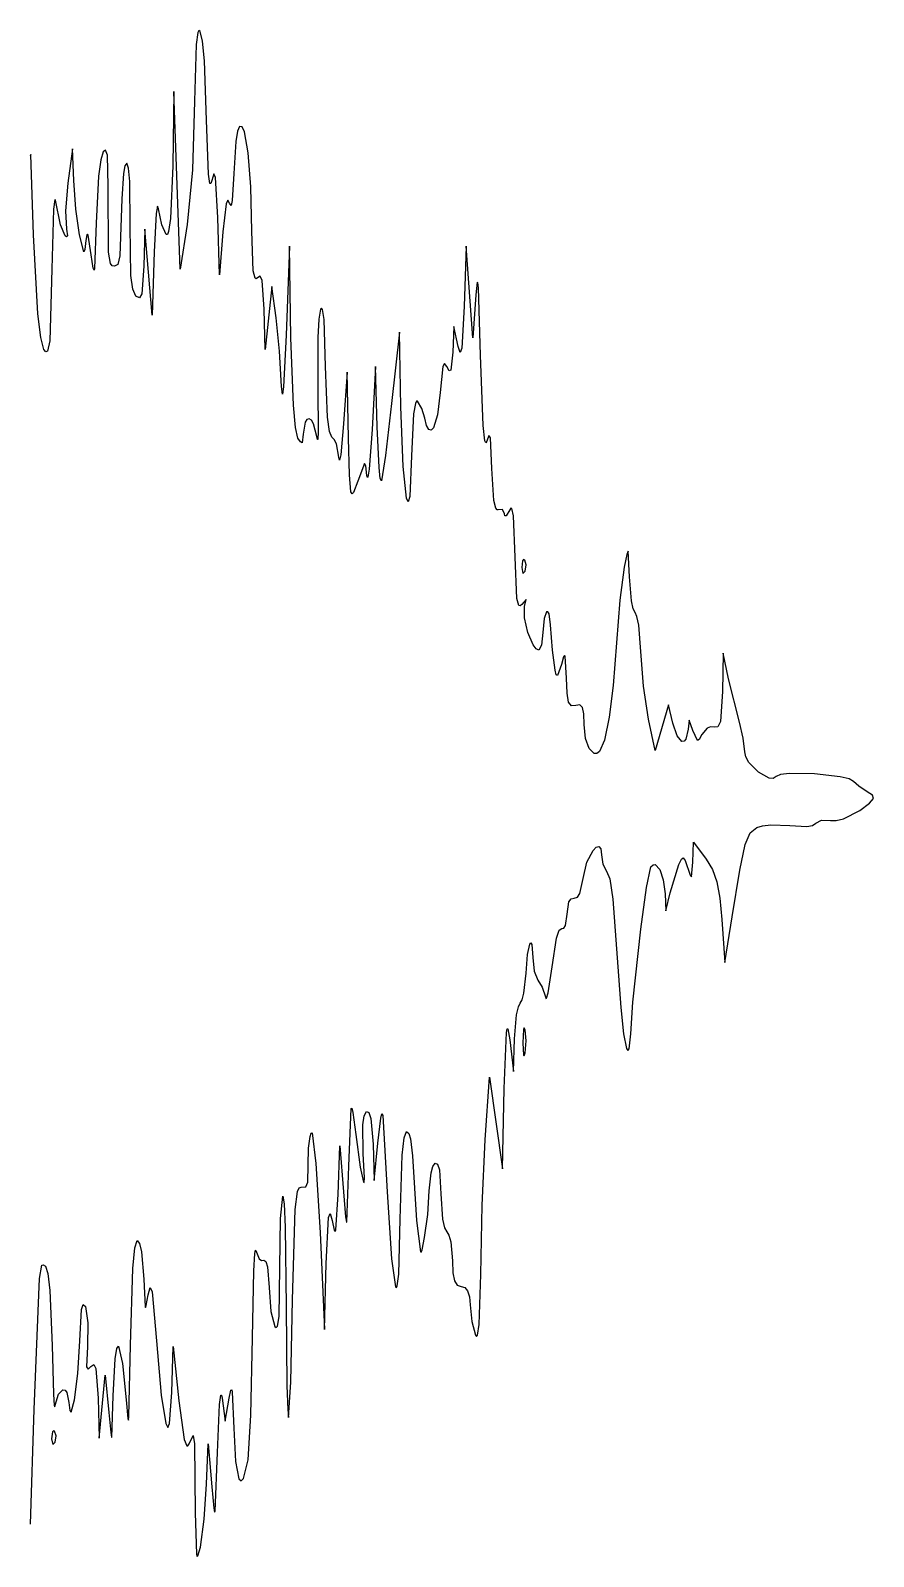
# Model space of a CAD drawing. Header units: metres. Extents: x -207 to 207, y -56 to 56.
# Drawn here: x 155.5 to 207.3, y -51.4 to 42.5 of the extents above; entities that cross this region are included whole.
import ezdxf

# ---------------------------------------------------------------- set-up
doc = ezdxf.new("R2010")
doc.units = ezdxf.units.M

msp = doc.modelspace()

# ---------------------------------------------------------------- linework, layer by layer
for p, q in [((165.752, 42.4296), (165.644, 41.6947)), ((165.822, 42.5455), (165.752, 42.4296)), ((165.903, 42.495), (165.822, 42.5455)), ((166.039, 41.8998), (165.903, 42.495)), ((165.644, 41.6947), (165.555, 38.1879)), ((166.159, 40.6705), (166.039, 41.8998)), ((166.296, 37.027), (166.159, 40.6705)), ((164.287, 38.7908), (164.213, 34.2224)), ((164.668, 27.8547), (164.287, 38.7908)), ((165.555, 38.1879), (165.422, 33.9649)), ((166.403, 33.7106), (166.296, 37.027)), ((168.325, 36.6452), (168.203, 36.3577)), ((168.481, 36.6075), (168.325, 36.6452)), ((168.095, 35.7147), (167.971, 33.743)), ((168.203, 36.3577), (168.095, 35.7147)), ((168.624, 36.3087), (168.481, 36.6075)), ((168.863, 35.0102), (168.624, 36.3087)), ((155.469, 34.905), (155.446, 34.8135)), ((155.65, 29.9714), (155.469, 34.905)), ((158.049, 35.2631), (157.764, 33.1464)), ((158.116, 33.3228), (158.049, 35.2631)), ((159.92, 35.0867), (159.777, 34.575)), ((160.081, 35.1808), (159.92, 35.0867)), ((160.186, 34.8781), (160.081, 35.1808)), ((160.242, 32.97), (160.186, 34.8781)), ((169.022, 32.9146), (168.863, 35.0102)), ((159.777, 34.575), (159.65, 33.573)), ((161.269, 34.2072), (161.172, 33.7334)), ((161.382, 34.3811), (161.269, 34.2072)), ((161.487, 34.0752), (161.382, 34.3811)), ((161.562, 33.2424), (161.487, 34.0752)), ((164.213, 34.2224), (164.071, 30.9713)), ((165.422, 33.9649), (165.109, 30.6032)), ((157.764, 33.1464), (157.621, 31.4442)), ((158.248, 31.5379), (158.116, 33.3228)), ((159.65, 33.573), (159.5, 30.677)), ((160.266, 28.9067), (160.242, 32.97)), ((161.172, 33.7334), (161.069, 32.1763)), ((161.594, 30.5046), (161.562, 33.2424)), ((166.495, 33.1328), (166.403, 33.7106)), ((166.549, 33.1296), (166.495, 33.1328)), ((166.608, 33.3228), (166.549, 33.1296)), ((166.735, 33.7154), (166.608, 33.3228)), ((166.835, 33.495), (166.735, 33.7154)), ((166.978, 31.0297), (166.835, 33.495)), ((167.971, 33.743), (167.875, 32.0858)), ((169.083, 30.1868), (169.022, 32.9146)), ((156.956, 32.14), (156.871, 31.5405)), ((157.004, 32.1052), (156.956, 32.14)), ((157.307, 30.5833), (157.004, 32.1052)), ((161.069, 32.1763), (160.964, 28.684)), ((167.609, 32.1119), (167.503, 31.8756)), ((167.713, 31.9117), (167.609, 32.1119)), ((167.875, 32.0858), (167.798, 31.7833)), ((156.871, 31.5405), (156.767, 27.8547)), ((157.621, 31.4442), (157.678, 30.3242)), ((158.474, 29.9714), (158.248, 31.5379)), ((163.201, 31.291), (163.073, 28.9131)), ((163.273, 31.7321), (163.201, 31.291)), ((163.338, 31.5589), (163.273, 31.7321)), ((163.537, 30.5884), (163.338, 31.5589)), ((167.088, 27.502), (166.978, 31.0297)), ((167.503, 31.8756), (167.295, 30.1478)), ((167.798, 31.7833), (167.713, 31.9117)), ((157.582, 29.898), (157.307, 30.5833)), ((157.678, 30.3242), (157.732, 29.908)), ((159.5, 30.677), (159.404, 27.8976)), ((161.642, 27.4673), (161.594, 30.5046)), ((162.502, 30.3242), (162.438, 28.0488)), ((162.953, 25.0325), (162.502, 30.3242)), ((163.811, 29.989), (163.537, 30.5884)), ((163.953, 30.1669), (163.884, 29.996)), ((164.071, 30.9713), (163.953, 30.1669)), ((165.109, 30.6032), (164.668, 27.8547)), ((167.295, 30.1478), (167.088, 27.502)), ((169.17, 27.7507), (169.083, 30.1868)), ((155.909, 25.0971), (155.65, 29.9714)), ((157.681, 29.8452), (157.582, 29.898)), ((157.732, 29.908), (157.681, 29.8452)), ((158.738, 28.9219), (158.474, 29.9714)), ((158.864, 29.6186), (158.803, 29.0657)), ((158.922, 29.9738), (158.864, 29.6186)), ((158.957, 30.0089), (158.922, 29.9738)), ((158.996, 29.9482), (158.957, 30.0089)), ((159.2, 28.7367), (158.996, 29.9482)), ((163.884, 29.996), (163.811, 29.989)), ((171.399, 29.2658), (171.194, 23.7978)), ((171.478, 23.6214), (171.399, 29.2658)), ((182.26, 29.2658), (182.149, 25.5617)), ((182.689, 23.6214), (182.26, 29.2658)), ((158.803, 29.0657), (158.738, 28.9219)), ((159.323, 27.9091), (159.2, 28.7367)), ((160.39, 28.2051), (160.266, 28.9067)), ((160.489, 28.069), (160.39, 28.2051)), ((160.964, 28.684), (160.836, 28.1464)), ((163.073, 28.9131), (162.953, 25.0325)), ((156.767, 27.8547), (156.637, 23.4411)), ((159.368, 27.7958), (159.323, 27.9091)), ((159.404, 27.8976), (159.368, 27.7958)), ((160.617, 28.0311), (160.489, 28.069)), ((160.836, 28.1464), (160.617, 28.0311)), ((161.762, 26.6234), (161.642, 27.4673)), ((162.438, 28.0488), (162.3, 26.3311)), ((169.278, 27.2938), (169.17, 27.7507)), ((169.348, 27.2495), (169.278, 27.2938)), ((169.43, 27.3256), (169.348, 27.2495)), ((169.589, 27.4246), (169.43, 27.3256)), ((169.707, 27.1482), (169.589, 27.4246)), ((161.947, 26.2007), (161.762, 26.6234)), ((162.3, 26.3311), (162.158, 26.0977)), ((169.835, 25.3853), (169.707, 27.1482)), ((170.314, 26.7964), (169.898, 22.9158)), ((170.574, 24.8561), (170.314, 26.7964)), ((182.955, 27.053), (182.869, 26.2672)), ((182.995, 27.022), (182.955, 27.053)), ((183.032, 26.7062), (182.995, 27.022)), ((183.16, 22.5631), (183.032, 26.7062)), ((162.158, 26.0977), (161.947, 26.2007)), ((169.898, 22.9158), (169.835, 25.3853)), ((173.306, 25.3853), (173.203, 24.7773)), ((173.37, 25.4624), (173.306, 25.3853)), ((173.427, 25.3769), (173.37, 25.4624)), ((173.524, 24.7477), (173.427, 25.3769)), ((182.149, 25.5617), (182.004, 22.9824)), ((182.869, 26.2672), (182.689, 23.6214)), ((156.083, 23.6396), (155.909, 25.0971)), ((170.781, 22.8122), (170.574, 24.8561)), ((173.203, 24.7773), (173.136, 23.6434)), ((173.62, 21.8609), (173.524, 24.7477)), ((156.279, 22.9158), (156.083, 23.6396)), ((171.194, 23.7978), (171.027, 20.6096)), ((171.635, 19.4796), (171.478, 23.6214)), ((173.136, 23.6434), (173.134, 20.4464)), ((178.162, 23.9742), (177.684, 19.5847)), ((178.248, 19.3881), (178.162, 23.9742)), ((181.518, 24.327), (181.446, 22.7395)), ((181.778, 23.0922), (181.518, 24.327)), ((156.399, 22.7737), (156.279, 22.9158)), ((156.496, 22.7965), (156.399, 22.7737)), ((156.637, 23.4411), (156.496, 22.7965)), ((170.913, 20.6228), (170.781, 22.8122)), ((181.446, 22.7395), (181.328, 21.6409)), ((181.904, 22.7218), (181.778, 23.0922)), ((182.004, 22.9824), (181.904, 22.7218)), ((183.315, 18.2402), (183.16, 22.5631)), ((173.736, 18.7513), (173.62, 21.8609)), ((176.699, 21.8575), (176.486, 17.977)), ((176.797, 18.1534), (176.699, 21.8575)), ((180.829, 21.8648), (180.666, 20.27)), ((180.941, 22.0512), (180.829, 21.8648)), ((181.082, 21.8575), (180.941, 22.0512)), ((181.226, 21.597), (181.082, 21.8575)), ((181.328, 21.6409), (181.226, 21.597)), ((174.941, 21.5047), (174.722, 18.3297)), ((175.035, 17.4478), (174.941, 21.5047)), ((170.959, 20.1639), (170.913, 20.6228)), ((171.027, 20.6096), (170.959, 20.1639)), ((173.134, 20.4464), (173.167, 17.8474)), ((179.205, 19.7273), (179.141, 19.5946)), ((179.274, 19.7232), (179.205, 19.7273)), ((180.666, 20.27), (180.507, 18.8903)), ((171.761, 18.0986), (171.635, 19.4796)), ((177.684, 19.5847), (177.3, 16.375)), ((178.39, 15.7158), (178.248, 19.3881)), ((179.032, 18.9505), (178.914, 16.3718)), ((179.141, 19.5946), (179.032, 18.9505)), ((179.536, 19.2793), (179.274, 19.7232)), ((179.72, 18.6825), (179.536, 19.2793)), ((180.507, 18.8903), (180.252, 18.0903)), ((171.9, 17.4478), (171.761, 18.0986)), ((172.357, 18.4332), (172.247, 17.6916)), ((172.47, 18.6035), (172.357, 18.4332)), ((172.603, 18.6433), (172.47, 18.6035)), ((172.744, 18.5549), (172.603, 18.6433)), ((172.88, 18.3405), (172.744, 18.5549)), ((173.083, 17.5434), (172.88, 18.3405)), ((173.855, 17.8602), (173.736, 18.7513)), ((174.006, 17.51), (173.855, 17.8602)), ((174.722, 18.3297), (174.547, 16.4155)), ((176.486, 17.977), (176.304, 15.5472)), ((176.911, 15.6469), (176.797, 18.1534)), ((179.834, 18.2251), (179.72, 18.6825)), ((179.967, 17.9834), (179.834, 18.2251)), ((180.109, 17.9431), (179.967, 17.9834)), ((180.252, 18.0903), (180.109, 17.9431)), ((183.423, 17.2897), (183.315, 18.2402)), ((172.071, 17.216), (171.9, 17.4478)), ((172.176, 17.1727), (172.071, 17.216)), ((172.247, 17.6916), (172.176, 17.1727)), ((173.114, 17.3625), (173.083, 17.5434)), ((173.139, 17.3609), (173.114, 17.3625)), ((173.167, 17.8474), (173.139, 17.3609)), ((174.152, 17.3748), (174.006, 17.51)), ((174.282, 17.0964), (174.152, 17.3748)), ((174.436, 16.2719), (174.282, 17.0964)), ((175.098, 15.2007), (175.035, 17.4478)), ((183.481, 17.1581), (183.423, 17.2897)), ((183.541, 17.2714), (183.481, 17.1581)), ((183.669, 17.6173), (183.541, 17.2714)), ((183.76, 17.4708), (183.669, 17.6173)), ((183.853, 15.5749), (183.76, 17.4708)), ((174.479, 16.0886), (174.436, 16.2719)), ((174.547, 16.4155), (174.479, 16.0886)), ((177.3, 16.375), (177.05, 14.8222)), ((178.914, 16.3718), (178.801, 13.8556)), ((175.181, 14.1563), (175.098, 15.2007)), ((176.014, 15.8998), (175.594, 14.802)), ((176.097, 15.7413), (176.014, 15.8998)), ((176.166, 15.1547), (176.097, 15.7413)), ((176.192, 15.0213), (176.166, 15.1547)), ((176.224, 15.05), (176.192, 15.0213)), ((176.304, 15.5472), (176.224, 15.05)), ((176.982, 14.9696), (176.911, 15.6469)), ((178.6, 13.7543), (178.39, 15.7158)), ((183.976, 13.6035), (183.853, 15.5749)), ((175.245, 14.0168), (175.181, 14.1563)), ((175.331, 14.0961), (175.245, 14.0168)), ((175.594, 14.802), (175.331, 14.0961)), ((177.05, 14.8222), (176.982, 14.9696)), ((178.706, 13.5251), (178.6, 13.7543)), ((178.801, 13.8556), (178.706, 13.5251)), ((184.095, 13.1322), (183.976, 13.6035)), ((184.167, 13.0364), (184.095, 13.1322)), ((184.247, 13.0381), (184.167, 13.0364)), ((184.503, 13.0564), (184.247, 13.0381)), ((184.625, 12.7943), (184.503, 13.0564)), ((184.658, 12.6707), (184.625, 12.7943)), ((184.731, 12.6754), (184.658, 12.6707)), ((184.953, 13.0381), (184.731, 12.6754)), ((185.023, 13.1436), (184.953, 13.0381)), ((185.085, 13.1154), (185.023, 13.1436)), ((185.186, 12.6636), (185.085, 13.1154)), ((185.394, 7.58582), (185.186, 12.6636)), ((192.248, 10.4865), (192.156, 10.2895)), ((192.32, 8.91376), (192.248, 10.4865)), ((185.729, 9.89581), (185.686, 9.48088)), ((185.686, 9.48088), (185.757, 9.11467)), ((185.791, 9.97331), (185.729, 9.89581)), ((185.872, 9.94391), (185.791, 9.97331)), ((185.968, 9.65736), (185.872, 9.94391)), ((185.899, 9.26775), (185.968, 9.65736)), ((191.987, 9.51028), (191.724, 7.4774)), ((192.156, 10.2895), (191.987, 9.51028)), ((185.757, 9.11467), (185.899, 9.26775)), ((192.437, 7.44145), (192.32, 8.91376)), ((185.516, 7.15114), (185.394, 7.58582)), ((185.963, 7.51779), (185.697, 7.21724)), ((185.86, 7.07986), (185.963, 7.51779)), ((185.599, 7.12563), (185.516, 7.15114)), ((185.697, 7.21724), (185.599, 7.12563)), ((185.85, 6.38669), (185.86, 7.07986)), ((187.223, 6.75667), (187.076, 6.35095)), ((187.301, 6.76927), (187.223, 6.75667)), ((187.372, 6.64471), (187.301, 6.76927)), ((187.46, 5.95312), (187.372, 6.64471)), ((191.724, 7.4774), (191.323, 2.22876)), ((192.541, 6.95125), (192.437, 7.44145)), ((192.661, 6.72093), (192.541, 6.95125)), ((192.781, 6.47411), (192.661, 6.72093)), ((186.065, 5.49419), (185.85, 6.38669)), ((187.076, 6.35095), (186.993, 5.48958)), ((187.576, 4.39502), (187.46, 5.95312)), ((192.889, 5.93893), (192.781, 6.47411)), ((193.017, 4.31886), (192.889, 5.93893)), ((186.4, 4.7233), (186.065, 5.49419)), ((186.58, 4.48376), (186.4, 4.7233)), ((186.908, 4.71654), (186.749, 4.39502)), ((186.993, 5.48958), (186.908, 4.71654)), ((186.749, 4.39502), (186.58, 4.48376)), ((187.756, 3.16029), (187.576, 4.39502)), ((188.267, 3.98679), (188.128, 3.51306)), ((188.317, 4.06647), (188.267, 3.98679)), ((188.355, 4.0343), (188.317, 4.06647)), ((188.439, 2.68158), (188.355, 4.0343)), ((193.177, 2.18321), (193.017, 4.31886)), ((198.09, 4.21863), (198.048, 1.84845)), ((198.417, 2.63112), (198.09, 4.21863)), ((187.818, 2.87524), (187.756, 3.16029)), ((187.894, 2.83272), (187.818, 2.87524)), ((188.128, 3.51306), (187.894, 2.83272)), ((188.482, 1.75171), (188.439, 2.68158)), ((191.323, 2.22876), (191.077, 0.27722)), ((193.483, 0.16168), (193.177, 2.18321)), ((199.081, -0.03973), (198.417, 2.63112)), ((188.577, 1.20496), (188.482, 1.75171)), ((188.745, 0.97482), (188.577, 1.20496)), ((189.01, 0.99481), (188.745, 0.97482)), ((189.267, 1.03021), (189.01, 0.99481)), ((189.43, 0.87181), (189.267, 1.03021)), ((194.727, 1.04362), (193.892, -1.77858)), ((194.983, -0.10289), (194.727, 1.04362)), ((198.048, 1.84845), (197.914, 0.00763)), ((189.514, 0.48086), (189.43, 0.87181)), ((189.539, -0.18133), (189.514, 0.48086)), ((191.077, 0.27722), (190.786, -1.13051)), ((193.892, -1.77858), (193.483, 0.16168)), ((195.992, 0.10095), (195.924, -0.45566)), ((196.228, -0.54385), (195.992, 0.10095)), ((197.914, 0.00763), (197.759, -0.31624)), ((189.621, -1.03592), (189.539, -0.18133)), ((195.246, -0.87772), (194.983, -0.10289)), ((195.544, -1.2146), (195.246, -0.87772)), ((195.924, -0.45566), (195.796, -1.08382)), ((196.497, -1.16965), (196.228, -0.54385)), ((196.768, -0.78816), (196.616, -1.09735)), ((197.101, -0.39235), (196.768, -0.78816)), ((197.313, -0.31438), (197.101, -0.39235)), ((197.522, -0.33612), (197.313, -0.31438)), ((197.759, -0.31624), (197.522, -0.33612)), ((199.318, -1.01875), (199.081, -0.03973)), ((189.837, -1.65411), (189.621, -1.03592)), ((190.137, -1.95103), (189.837, -1.65411)), ((190.475, -1.84186), (190.304, -1.95251)), ((190.786, -1.13051), (190.475, -1.84186)), ((195.68, -1.20952), (195.544, -1.2146)), ((195.796, -1.08382), (195.68, -1.20952)), ((196.616, -1.09735), (196.497, -1.16965)), ((199.416, -1.85124), (199.318, -1.01875)), ((199.486, -2.17137), (199.416, -1.85124)), ((190.304, -1.95251), (190.137, -1.95103)), ((199.672, -2.50702), (199.486, -2.17137)), ((200.259, -3.11949), (199.672, -2.50702)), ((200.909, -3.47795), (200.259, -3.11949)), ((201.173, -3.49609), (200.909, -3.47795)), ((201.353, -3.37172), (201.173, -3.49609)), ((201.615, -3.25508), (201.353, -3.37172)), ((202.158, -3.19447), (201.615, -3.25508)), ((203.714, -3.21765), (202.158, -3.19447)), ((205.278, -3.39378), (203.714, -3.21765)), ((205.831, -3.52437), (205.278, -3.39378)), ((206.107, -3.6754), (205.831, -3.52437)), ((206.433, -3.97862), (206.107, -3.6754)), ((206.952, -4.31427), (206.433, -3.97862)), ((207.281, -4.53098), (206.952, -4.31427)), ((207.336, -4.74013), (207.281, -4.53098)), ((205.501, -5.98328), (206.494, -5.46719)), ((206.494, -5.46719), (207.085, -5.02458)), ((207.085, -5.02458), (207.336, -4.74013)), ((199.742, -6.84387), (200.15, -6.52621)), ((200.15, -6.52621), (200.513, -6.4077)), ((200.513, -6.4077), (201.017, -6.34375)), ((201.017, -6.34375), (202.183, -6.39662)), ((202.183, -6.39662), (203.234, -6.45363)), ((203.234, -6.45363), (203.591, -6.38625)), ((203.591, -6.38625), (203.782, -6.25941)), ((203.782, -6.25941), (204.14, -6.05963)), ((204.14, -6.05963), (204.691, -6.08157)), ((204.691, -6.08157), (205.049, -6.09283)), ((205.049, -6.09283), (205.501, -5.98328)), ((196.217, -8.65775), (196.264, -7.42302)), ((196.264, -7.42302), (197.046, -8.46936)), ((199.437, -7.56218), (199.742, -6.84387)), ((189.696, -8.65646), (190.077, -7.92535)), ((190.077, -7.92535), (190.271, -7.73238)), ((190.271, -7.73238), (190.437, -7.69305)), ((190.437, -7.69305), (190.553, -7.83635)), ((190.553, -7.83635), (190.597, -8.19121)), ((190.597, -8.19121), (190.69, -8.76863)), ((195.512, -8.45833), (195.632, -8.37756)), ((195.632, -8.37756), (195.75, -8.55664)), ((199.109, -9.13322), (199.437, -7.56218)), ((189.47, -9.65474), (189.696, -8.65646)), ((190.69, -8.76863), (190.915, -9.20454)), ((190.915, -9.20454), (191.111, -9.67458)), ((193.37, -10.209), (193.641, -8.93748)), ((193.641, -8.93748), (193.769, -8.80708)), ((193.769, -8.80708), (193.906, -8.80083)), ((193.906, -8.80083), (194.178, -9.10556)), ((194.178, -9.10556), (194.398, -9.74139)), ((194.814, -10.5478), (195.356, -8.78395)), ((195.356, -8.78395), (195.512, -8.45833)), ((195.75, -8.55664), (196.049, -9.45314)), ((196.136, -9.55814), (196.217, -8.65775)), ((197.046, -8.46936), (197.427, -9.09921)), ((197.427, -9.09921), (197.697, -9.86536)), ((198.634, -12.0091), (199.109, -9.13322)), ((189.273, -10.5817), (189.47, -9.65474)), ((191.111, -9.67458), (191.291, -10.9266)), ((193.028, -12.7675), (193.37, -10.209)), ((194.398, -9.74139), (194.508, -10.598)), ((196.049, -9.45314), (196.136, -9.55814)), ((197.697, -9.86536), (197.882, -10.8596)), ((188.48, -11.8536), (188.597, -11.0842)), ((188.597, -11.0842), (188.736, -10.8992)), ((188.736, -10.8992), (188.921, -10.8626)), ((188.921, -10.8626), (189.113, -10.8104)), ((189.113, -10.8104), (189.273, -10.5817)), ((191.291, -10.9266), (191.796, -17.5992)), ((194.508, -10.598), (194.55, -11.6564)), ((194.55, -11.6564), (194.814, -10.5478)), ((197.882, -10.8596), (198.005, -12.1735)), ((188.383, -12.5557), (188.48, -11.8536)), ((198.005, -12.1735), (198.182, -14.8314)), ((198.182, -14.8314), (198.634, -12.0091)), ((187.837, -13.3242), (187.999, -12.8457)), ((187.999, -12.8457), (188.15, -12.7283)), ((188.15, -12.7283), (188.278, -12.7225)), ((188.278, -12.7225), (188.383, -12.5557)), ((192.534, -17.2589), (193.028, -12.7675)), ((186.051, -14.3283), (186.187, -13.6921)), ((186.187, -13.6921), (186.254, -13.6121)), ((186.254, -13.6121), (186.31, -13.7132)), ((186.31, -13.7132), (186.364, -14.5256)), ((187.552, -15.0888), (187.837, -13.3242)), ((185.958, -15.4877), (186.051, -14.3283)), ((186.364, -14.5256), (186.457, -15.3632)), ((185.827, -16.7182), (185.958, -15.4877)), ((186.457, -15.3632), (186.682, -15.9073)), ((186.682, -15.9073), (186.949, -16.3513)), ((187.322, -16.6929), (187.552, -15.0888)), ((185.72, -17.1342), (185.827, -16.7182)), ((186.949, -16.3513), (187.143, -16.948)), ((187.219, -17.0196), (187.322, -16.6929)), ((185.375, -18.055), (185.481, -17.5657)), ((185.481, -17.5657), (185.6, -17.3365)), ((185.6, -17.3365), (185.72, -17.1342)), ((187.143, -16.948), (187.177, -17.0374)), ((187.177, -17.0374), (187.219, -17.0196)), ((191.796, -17.5992), (191.955, -19.2271)), ((192.406, -19.2117), (192.534, -17.2589)), ((185.248, -19.5265), (185.375, -18.055)), ((184.613, -22.5925), (184.744, -19.1297)), ((184.744, -19.1297), (184.786, -18.9025)), ((184.786, -18.9025), (184.834, -18.9108)), ((184.834, -18.9108), (184.953, -19.5939)), ((184.953, -19.5939), (185.19, -21.5341)), ((185.19, -21.5341), (185.248, -19.5265)), ((185.789, -18.9538), (185.747, -19.7703)), ((185.839, -18.8456), (185.789, -18.9538)), ((185.901, -18.9724), (185.839, -18.8456)), ((185.969, -19.6399), (185.901, -18.9724)), ((185.908, -20.3835), (185.969, -19.6399)), ((191.955, -19.2271), (192.139, -20.1166)), ((192.305, -20.1505), (192.406, -19.2117)), ((185.747, -19.7703), (185.797, -20.5325)), ((185.797, -20.5325), (185.848, -20.582)), ((185.848, -20.582), (185.908, -20.3835)), ((192.139, -20.1166), (192.227, -20.2478)), ((192.227, -20.2478), (192.305, -20.1505)), ((183.444, -25.7341), (183.7, -21.8869)), ((183.7, -21.8869), (184.511, -27.5314)), ((184.511, -27.5314), (184.613, -22.5925)), ((175.055, -27.355), (175.189, -23.8241)), ((175.189, -23.8241), (175.234, -23.7972)), ((175.234, -23.7972), (175.293, -24.0681)), ((175.293, -24.0681), (175.472, -25.4147)), ((175.912, -24.8179), (175.991, -24.2686)), ((175.991, -24.2686), (176.126, -24.008)), ((176.126, -24.008), (176.282, -24.0632)), ((176.282, -24.0632), (176.407, -24.4279)), ((176.839, -25.9439), (177.014, -24.4125)), ((177.014, -24.4125), (177.081, -24.1458)), ((177.081, -24.1458), (177.14, -24.2498)), ((177.14, -24.2498), (177.413, -28.9425)), ((172.675, -25.5285), (172.735, -25.3408)), ((172.735, -25.3408), (172.798, -25.3138)), ((172.798, -25.3138), (173.018, -27.1982)), ((175.938, -26.5865), (175.912, -24.8179)), ((176.407, -24.4279), (176.547, -26.0112)), ((178.453, -25.6109), (178.603, -25.2383)), ((178.603, -25.2383), (178.74, -25.3566)), ((178.74, -25.3566), (178.853, -25.6787)), ((172.515, -28.3494), (172.571, -26.2657)), ((172.571, -26.2657), (172.675, -25.5285)), ((174.384, -29.1189), (174.499, -26.1203)), ((174.499, -26.1203), (174.722, -28.9425)), ((175.472, -25.4147), (175.752, -27.4297)), ((176.547, -26.0112), (176.608, -28.2369)), ((176.608, -28.2369), (176.839, -25.9439)), ((178.335, -26.6803), (178.453, -25.6109)), ((178.853, -25.6787), (178.958, -26.7376)), ((183.257, -29.7564), (183.444, -25.7341)), ((173.018, -27.1982), (173.274, -31.4579)), ((176.012, -28.0832), (175.938, -26.5865)), ((178.214, -30.6182), (178.335, -26.6803)), ((178.958, -26.7376), (179.205, -30.7064)), ((180.228, -27.3799), (180.366, -27.1786)), ((180.366, -27.1786), (180.514, -27.232)), ((180.514, -27.232), (180.625, -27.5814)), ((174.93, -30.8179), (175.055, -27.355)), ((175.752, -27.4297), (175.941, -28.3417)), ((175.993, -28.363), (176.012, -28.0832)), ((179.993, -28.8751), (180.111, -27.7669)), ((180.111, -27.7669), (180.228, -27.3799)), ((180.625, -27.5814), (180.719, -29.0772)), ((171.747, -30.0417), (171.895, -28.9192)), ((171.895, -28.9192), (171.991, -28.6894)), ((171.991, -28.6894), (172.105, -28.6494)), ((172.105, -28.6494), (172.403, -28.6294)), ((172.403, -28.6294), (172.515, -28.3494)), ((174.243, -31.2907), (174.384, -29.1189)), ((174.722, -28.9425), (174.852, -30.4766)), ((175.941, -28.3417), (175.993, -28.363)), ((177.413, -28.9425), (177.664, -33.0668)), ((179.902, -30.3338), (179.993, -28.8751)), ((180.719, -29.0772), (180.823, -30.6362)), ((170.84, -30.5911), (170.98, -29.2159)), ((170.98, -29.2159), (171.063, -29.6846)), ((171.063, -29.6846), (171.131, -31.1196)), ((171.583, -35.591), (171.747, -30.0417)), ((183.164, -34.0244), (183.257, -29.7564)), ((170.807, -33.5962), (170.84, -30.5911)), ((173.661, -33.3522), (173.798, -30.5318)), ((173.798, -30.5318), (173.894, -30.2684)), ((173.894, -30.2684), (174.016, -30.7064)), ((174.016, -30.7064), (174.149, -31.3058)), ((174.852, -30.4766), (174.896, -30.8052)), ((174.896, -30.8052), (174.93, -30.8179)), ((178.116, -34.0106), (178.214, -30.6182)), ((179.205, -30.7064), (179.452, -32.6358)), ((179.711, -31.7647), (179.902, -30.3338)), ((180.823, -30.6362), (180.935, -31.1602)), ((171.131, -31.1196), (171.194, -35.998)), ((173.274, -31.4579), (173.557, -37.4091)), ((174.149, -31.3058), (174.2, -31.3797)), ((174.2, -31.3797), (174.243, -31.2907)), ((179.559, -32.5063), (179.711, -31.7647)), ((180.935, -31.1602), (181.072, -31.4119)), ((181.072, -31.4119), (181.209, -31.6202)), ((181.209, -31.6202), (181.321, -32.0261)), ((161.747, -33.654), (161.87, -32.3822)), ((161.87, -32.3822), (162.022, -31.9411)), ((162.022, -31.9411), (162.163, -32.1277)), ((162.163, -32.1277), (162.286, -32.6371)), ((162.286, -32.6371), (162.425, -34.3223)), ((169.204, -33.8129), (169.264, -32.7406)), ((169.264, -32.7406), (169.295, -32.5292)), ((169.295, -32.5292), (169.327, -32.5637)), ((169.327, -32.5637), (169.532, -33.0685)), ((179.452, -32.6358), (179.502, -32.653)), ((179.502, -32.653), (179.559, -32.5063)), ((181.321, -32.0261), (181.425, -33.1966)), ((156.005, -34.2806), (156.147, -33.4656)), ((156.147, -33.4656), (156.247, -33.4467)), ((156.247, -33.4467), (156.378, -33.5286)), ((156.378, -33.5286), (156.522, -33.9681)), ((161.608, -38.3793), (161.747, -33.654)), ((169.122, -37.9383), (169.204, -33.8129)), ((169.532, -33.0685), (169.669, -33.1758)), ((169.669, -33.1758), (169.808, -33.1602)), ((169.808, -33.1602), (169.938, -33.2236)), ((169.938, -33.2236), (170.043, -33.5544)), ((170.043, -33.5544), (170.141, -34.8307)), ((170.753, -36.6266), (170.807, -33.5962)), ((173.557, -37.4091), (173.661, -33.3522)), ((177.664, -33.0668), (177.915, -34.7915)), ((181.425, -33.1966), (181.452, -33.9297)), ((155.689, -42.348), (156.005, -34.2806)), ((156.522, -33.9681), (156.645, -35.013)), ((162.425, -34.3223), (162.507, -36.0321)), ((177.972, -34.8353), (178.025, -34.7209)), ((178.025, -34.7209), (178.116, -34.0106)), ((181.452, -33.9297), (181.543, -34.414)), ((181.543, -34.414), (181.706, -34.6813)), ((181.706, -34.6813), (181.954, -34.7633)), ((183.066, -37.1146), (183.164, -34.0244)), ((156.645, -35.013), (156.783, -38.4001)), ((162.585, -35.9419), (162.707, -35.2925)), ((162.707, -35.2925), (162.832, -34.8272)), ((162.832, -34.8272), (162.948, -35.0926)), ((162.948, -35.0926), (163.211, -38.1147)), ((170.141, -34.8307), (170.248, -36.3089)), ((171.475, -40.6537), (171.583, -35.591)), ((177.915, -34.7915), (177.972, -34.8353)), ((181.954, -34.7633), (182.189, -34.8338)), ((182.189, -34.8338), (182.359, -35.0467)), ((182.359, -35.0467), (182.465, -35.4046)), ((182.465, -35.4046), (182.508, -35.9098)), ((158.484, -38.1147), (158.602, -36.1872)), ((158.602, -36.1872), (158.704, -35.8725)), ((158.704, -35.8725), (158.833, -35.998)), ((158.833, -35.998), (158.988, -37.0145)), ((162.507, -36.0321), (162.541, -36.0602)), ((162.541, -36.0602), (162.585, -35.9419)), ((170.248, -36.3089), (170.497, -37.2328)), ((170.652, -37.2215), (170.753, -36.6266)), ((171.194, -35.998), (171.238, -40.8958)), ((182.508, -35.9098), (182.614, -36.9268)), ((158.988, -37.0145), (158.955, -38.4675)), ((170.497, -37.2328), (170.581, -37.2987)), ((170.581, -37.2987), (170.652, -37.2215)), ((182.614, -36.9268), (182.836, -37.7619)), ((182.966, -37.7615), (183.066, -37.1146)), ((156.783, -38.4001), (156.864, -41.4016)), ((158.368, -40.1256), (158.484, -38.1147)), ((158.955, -38.4675), (158.909, -39.7239)), ((160.768, -38.5965), (160.875, -38.4365)), ((160.875, -38.4365), (161.122, -39.5208)), ((161.517, -42.7799), (161.608, -38.3793)), ((163.211, -38.1147), (163.492, -41.4616)), ((164.162, -41.2897), (164.24, -38.4675)), ((164.24, -38.4675), (164.59, -41.8189)), ((169.021, -42.687), (169.122, -37.9383)), ((182.836, -37.7619), (182.904, -37.8448)), ((182.904, -37.8448), (182.966, -37.7615)), ((160.55, -41.4955), (160.671, -39.2266)), ((160.671, -39.2266), (160.768, -38.5965)), ((158.164, -41.7485), (158.368, -40.1256)), ((158.909, -39.7239), (158.997, -39.8595)), ((158.997, -39.8595), (159.165, -39.7022)), ((159.165, -39.7022), (159.347, -39.576)), ((159.347, -39.576), (159.475, -39.8261)), ((159.475, -39.8261), (159.612, -41.6425)), ((159.683, -44.1119), (160.049, -40.2314)), ((160.049, -40.2314), (160.269, -42.5244)), ((161.122, -39.5208), (161.344, -41.7585)), ((157.182, -41.4068), (157.451, -41.1386)), ((157.451, -41.1386), (157.583, -41.164)), ((157.583, -41.164), (157.696, -41.2988)), ((157.696, -41.2988), (157.824, -41.9071)), ((164.016, -43.2128), (164.162, -41.2897)), ((167.68, -41.6425), (167.795, -41.1499)), ((167.795, -41.1499), (167.84, -41.1303)), ((167.84, -41.1303), (167.877, -41.2683)), ((167.877, -41.2683), (167.969, -43.4946)), ((171.238, -40.8958), (171.285, -42.3518)), ((171.343, -42.8462), (171.475, -40.6537)), ((156.864, -41.4016), (156.922, -42.0929)), ((156.922, -42.0929), (156.952, -42.1833)), ((156.952, -42.1833), (156.983, -42.0835)), ((156.983, -42.0835), (157.182, -41.4068)), ((157.824, -41.9071), (157.874, -42.4036)), ((157.954, -42.5027), (158.164, -41.7485)), ((159.612, -41.6425), (159.683, -44.1119)), ((160.468, -44.0728), (160.55, -41.4955)), ((161.344, -41.7585), (161.444, -42.902)), ((163.492, -41.4616), (163.777, -43.2155)), ((164.59, -41.8189), (164.924, -44.1806)), ((166.957, -44.9939), (167.096, -42.0449)), ((167.096, -42.0449), (167.18, -41.4704)), ((167.18, -41.4704), (167.221, -41.4562)), ((167.221, -41.4562), (167.26, -41.6425)), ((167.26, -41.6425), (167.441, -43.0536)), ((167.441, -43.0536), (167.68, -41.6425)), ((155.449, -49.4036), (155.689, -42.348)), ((157.874, -42.4036), (157.954, -42.5027)), ((160.269, -42.5244), (160.395, -43.769)), ((161.444, -42.902), (161.483, -43.0048)), ((161.483, -43.0048), (161.517, -42.7799)), ((168.851, -45.4348), (169.021, -42.687)), ((171.285, -42.3518), (171.343, -42.8462)), ((156.801, -43.7264), (156.758, -44.1413)), ((156.758, -44.1413), (156.829, -44.5076)), ((156.863, -43.6489), (156.801, -43.7264)), ((156.944, -43.6783), (156.863, -43.6489)), ((157.04, -43.9648), (156.944, -43.6783)), ((156.972, -44.3545), (157.04, -43.9648)), ((160.395, -43.769), (160.437, -44.0442)), ((160.437, -44.0442), (160.468, -44.0728)), ((163.777, -43.2155), (163.905, -43.444)), ((163.905, -43.444), (164.016, -43.2128)), ((165.221, -44.4647), (165.471, -43.9355)), ((165.471, -43.9355), (165.547, -44.4647)), ((167.969, -43.4946), (168.074, -45.539)), ((156.829, -44.5076), (156.972, -44.3545)), ((164.924, -44.1806), (165.075, -44.5764)), ((165.075, -44.5764), (165.148, -44.5832)), ((165.148, -44.5832), (165.221, -44.4647)), ((165.547, -44.4647), (165.601, -48.698)), ((166.299, -46.9341), (166.382, -44.4647)), ((166.382, -44.4647), (166.608, -47.1105)), ((166.818, -48.6057), (166.957, -44.9939)), ((168.074, -45.539), (168.283, -46.604)), ((168.556, -46.5993), (168.851, -45.4348)), ((166.15, -49.0927), (166.299, -46.9341)), ((168.283, -46.604), (168.414, -46.741)), ((168.414, -46.741), (168.556, -46.5993)), ((166.608, -47.1105), (166.734, -48.4213)), ((165.601, -48.698), (165.667, -51.2463)), ((166.734, -48.4213), (166.78, -48.6637)), ((166.78, -48.6637), (166.818, -48.6057)), ((165.912, -50.8147), (166.15, -49.0927)), ((165.667, -51.2463), (165.708, -51.3921)), ((165.708, -51.3921), (165.761, -51.362)), ((165.761, -51.362), (165.912, -50.8147))]:
    msp.add_line(p, q)

doc.saveas('drawing.dxf')
